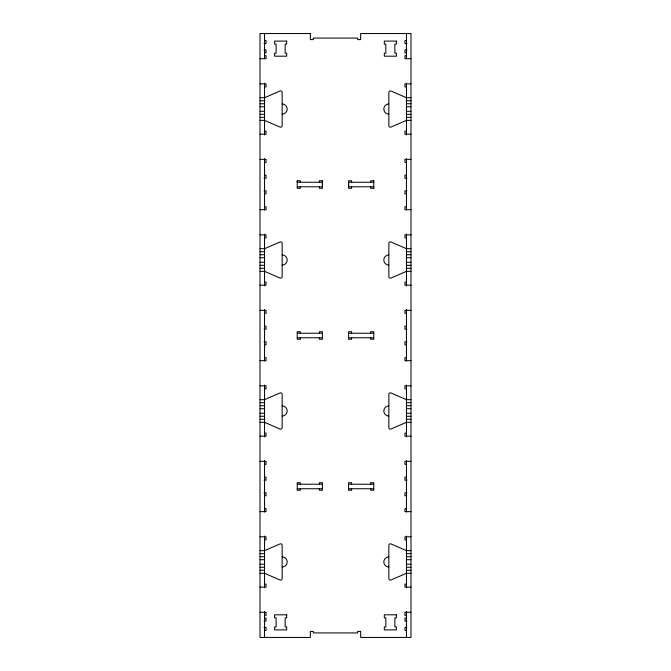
<?xml version="1.0" encoding="UTF-8"?>
<svg xmlns="http://www.w3.org/2000/svg" width="671" height="671" viewBox="0 0 671 671"><rect width="100%" height="100%" fill="white"/><g stroke="black" fill="none" stroke-linecap="round" stroke-linejoin="round"><path stroke-width="1.01" d="M300.272 182.26L300.272 180.751L297.253 180.751L297.253 182.26L322.415 182.26L322.415 180.751L319.396 180.751L319.396 182.26M322.415 182.26L322.415 186.79L297.253 186.79M370.728 182.26L370.728 180.751L373.747 180.751L373.747 182.26L348.584 182.26L348.584 186.79L373.747 186.79L373.747 188.299L370.728 188.299L370.728 186.79M264.542 40.596L266.051 40.596L266.051 43.615L264.038 43.615M406.458 40.596L404.949 40.596L404.949 43.615L406.962 43.615M264.038 49.906L266.051 49.906L266.051 52.925L264.542 52.925M406.962 49.906L404.949 49.906L404.949 52.925L406.458 52.925M264.542 55.693L266.051 55.693L266.051 58.712L260.012 58.712M406.458 55.693L404.949 55.693L404.949 58.712L410.988 58.712M260.012 83.875L266.051 83.875L266.051 86.894L264.542 86.894M410.988 83.875L404.949 83.875L404.949 86.894L406.458 86.894M260.012 97.714L264.542 97.714L280.042 90.996A1.51 1.51 0 0 1 282.155 92.38L282.155 125.695A1.51 1.51 0 0 1 280.042 127.079L264.542 120.361L260.012 120.361M410.988 97.714L406.458 97.714L390.958 90.996A1.51 1.51 0 0 0 388.845 92.38L388.845 125.695A1.51 1.51 0 0 0 390.958 127.079L406.458 120.361L410.988 120.361M260.012 100.734L264.542 100.734M406.458 100.734L410.988 100.734M260.012 103.753L264.542 103.753M406.458 103.753L410.988 103.753M260.012 106.773L264.542 106.773M406.458 106.773L410.988 106.773M260.012 111.302L264.542 111.302M406.458 111.302L410.988 111.302M260.012 114.322L264.542 114.322M406.458 114.322L410.988 114.322M260.012 117.341L264.542 117.341M406.458 117.341L410.988 117.341M264.542 131.18L266.051 131.18L266.051 134.2L260.012 134.2M406.458 131.18L404.949 131.18L404.949 134.2L410.988 134.2M260.012 159.363L266.051 159.363L266.051 162.382L264.542 162.382M410.988 159.363L404.949 159.363L404.949 162.382L406.458 162.382M264.542 175.215L266.051 175.215L266.051 178.234L264.038 178.234M406.458 175.215L404.949 175.215L404.949 178.234L406.962 178.234M264.038 190.816L266.051 190.816L266.051 193.835L264.542 193.835M406.962 190.816L404.949 190.816L404.949 193.835L406.458 193.835M264.542 206.668L266.051 206.668L266.051 209.688L260.012 209.688M406.458 206.668L404.949 206.668L404.949 209.688L410.988 209.688M260.012 234.85L266.051 234.85L266.051 237.87L264.542 237.87M410.988 234.85L404.949 234.85L404.949 237.87L406.458 237.87M260.012 248.689L264.542 248.689L280.042 241.971A1.51 1.51 0 0 1 282.155 243.355L282.155 276.67A1.51 1.51 0 0 1 280.042 278.054L264.542 271.336L260.012 271.336M410.988 248.689L406.458 248.689L390.958 241.971A1.51 1.51 0 0 0 388.845 243.355L388.845 276.67A1.51 1.51 0 0 0 390.958 278.054L406.458 271.336L410.988 271.336M260.012 251.709L264.542 251.709M406.458 251.709L410.988 251.709M260.012 254.728L264.542 254.728M406.458 254.728L410.988 254.728M260.012 257.748L264.542 257.748M406.458 257.748L410.988 257.748M260.012 262.277L264.542 262.277M406.458 262.277L410.988 262.277M260.012 265.297L264.542 265.297M406.458 265.297L410.988 265.297M260.012 268.316L264.542 268.316M406.458 268.316L410.988 268.316M264.542 282.155L266.051 282.155L266.051 285.175L260.012 285.175M406.458 282.155L404.949 282.155L404.949 285.175L410.988 285.175M260.012 310.337L266.051 310.337L266.051 313.357L264.542 313.357M410.988 310.337L404.949 310.337L404.949 313.357L406.458 313.357M264.542 326.19L266.051 326.19L266.051 329.209L264.038 329.209M406.458 326.19L404.949 326.19L404.949 329.209L406.962 329.209M297.253 333.235L322.415 333.235M348.584 333.235L373.747 333.235M297.253 337.765L322.415 337.765M348.584 337.765L373.747 337.765M264.038 341.791L266.051 341.791L266.051 344.81L264.542 344.81M406.962 341.791L404.949 341.791L404.949 344.81L406.458 344.81M264.542 357.643L266.051 357.643L266.051 360.663L260.012 360.663M406.458 357.643L404.949 357.643L404.949 360.663L410.988 360.663M260.012 385.825L266.051 385.825L266.051 388.845L264.542 388.845M410.988 385.825L404.949 385.825L404.949 388.845L406.458 388.845M260.012 399.664L264.542 399.664L280.042 392.946A1.51 1.51 0 0 1 282.155 394.33L282.155 427.645A1.51 1.51 0 0 1 280.042 429.029L264.542 422.311L260.012 422.311M410.988 399.664L406.458 399.664L390.958 392.946A1.51 1.51 0 0 0 388.845 394.33L388.845 427.645A1.51 1.51 0 0 0 390.958 429.029L406.458 422.311L410.988 422.311M260.012 402.684L264.542 402.684M406.458 402.684L410.988 402.684M260.012 405.703L264.542 405.703M406.458 405.703L410.988 405.703M260.012 408.723L264.542 408.723M406.458 408.723L410.988 408.723M260.012 413.252L264.542 413.252M406.458 413.252L410.988 413.252M260.012 416.272L264.542 416.272M406.458 416.272L410.988 416.272M260.012 419.291L264.542 419.291M406.458 419.291L410.988 419.291M264.542 433.13L266.051 433.13L266.051 436.15L260.012 436.15M406.458 433.13L404.949 433.13L404.949 436.15L410.988 436.15M260.012 461.312L266.051 461.312L266.051 464.332L264.542 464.332M410.988 461.312L404.949 461.312L404.949 464.332L406.458 464.332M264.542 477.165L266.051 477.165L266.051 480.184L264.038 480.184M406.458 477.165L404.949 477.165L404.949 480.184L406.962 480.184M297.253 484.21L322.415 484.21M348.584 484.21L373.747 484.21M297.253 488.74L322.415 488.74M348.584 488.74L373.747 488.74M264.038 492.766L266.051 492.766L266.051 495.785L264.542 495.785M406.962 492.766L404.949 492.766L404.949 495.785L406.458 495.785M264.542 508.618L266.051 508.618L266.051 511.637L260.012 511.637M406.458 508.618L404.949 508.618L404.949 511.637L410.988 511.637M260.012 536.8L266.051 536.8L266.051 539.82L264.542 539.82M410.988 536.8L404.949 536.8L404.949 539.82L406.458 539.82M260.012 550.639L264.542 550.639L280.042 543.921A1.51 1.51 0 0 1 282.155 545.305L282.155 578.62A1.51 1.51 0 0 1 280.042 580.004L264.542 573.286L260.012 573.286M410.988 550.639L406.458 550.639L390.958 543.921A1.51 1.51 0 0 0 388.845 545.305L388.845 578.62A1.51 1.51 0 0 0 390.958 580.004L406.458 573.286L410.988 573.286M260.012 553.659L264.542 553.659M406.458 553.659L410.988 553.659M260.012 556.678L264.542 556.678M406.458 556.678L410.988 556.678M260.012 559.698L264.542 559.698M406.458 559.698L410.988 559.698M260.012 564.227L264.542 564.227M406.458 564.227L410.988 564.227M260.012 567.247L264.542 567.247M406.458 567.247L410.988 567.247M260.012 570.266L264.542 570.266M406.458 570.266L410.988 570.266M264.542 584.106L266.051 584.106L266.051 587.125L260.012 587.125M406.458 584.106L404.949 584.106L404.949 587.125L410.988 587.125M260.012 612.288L266.051 612.288L266.051 615.307L264.542 615.307M410.988 612.288L404.949 612.288L404.949 615.307L406.458 615.307M264.542 618.075L266.051 618.075L266.051 621.094L264.038 621.094M406.458 618.075L404.949 618.075L404.949 621.094L406.962 621.094M264.038 627.385L266.051 627.385L266.051 630.404L264.542 630.404M406.962 627.385L404.949 627.385L404.949 630.404L406.458 630.404M406.458 33.55L406.458 58.712M406.458 83.229L406.458 134.963M406.458 158.608L406.458 210.09M406.458 234.087L406.458 285.938M406.458 309.583L406.458 361.065M406.458 385.062L406.458 436.913M406.458 460.558L406.458 512.04M406.458 536.037L406.458 587.771M406.458 611.533L406.458 637.45M373.747 180.751L373.747 188.299M370.728 333.235L370.728 331.726L373.747 331.726L373.747 339.274L370.728 339.274L370.728 337.765M370.728 484.21L370.728 482.701L373.747 482.701L373.747 490.249L370.728 490.249L370.728 488.74M351.604 182.26L351.604 180.751L348.584 180.751L348.584 188.299L351.604 188.299L351.604 186.79M351.604 333.235L351.604 331.726L348.584 331.726L348.584 339.274L351.604 339.274L351.604 337.765M351.604 484.21L351.604 482.701L348.584 482.701L348.584 490.249L351.604 490.249L351.604 488.74M322.415 180.751L322.415 188.299L319.396 188.299L319.396 186.79M319.396 333.235L319.396 331.726L322.415 331.726L322.415 339.274L319.396 339.274L319.396 337.765M319.396 484.21L319.396 482.701L322.415 482.701L322.415 490.249L319.396 490.249L319.396 488.74M300.272 186.79L300.272 188.299L297.253 188.299L297.253 180.751M300.272 333.235L300.272 331.726L297.253 331.726L297.253 339.274L300.272 339.274L300.272 337.765M300.272 484.21L300.272 482.701L297.253 482.701L297.253 490.249L300.272 490.249L300.272 488.74M264.542 33.55L264.542 58.712M264.542 83.229L264.542 134.963M264.542 158.608L264.542 210.09M264.542 234.087L264.542 285.938M264.542 309.583L264.542 361.065M264.542 385.062L264.542 436.913M264.542 460.558L264.542 512.04M264.542 536.037L264.542 587.771M264.542 611.533L264.542 637.45M388.845 566.995A5.032 5.032 0 0 1 383.812 561.962A5.032 5.032 0 0 1 388.845 556.93M282.155 556.93A5.032 5.032 0 0 1 287.188 561.962A5.032 5.032 0 0 1 282.155 566.995M388.845 416.02A5.032 5.032 0 0 1 383.812 410.988A5.032 5.032 0 0 1 388.845 405.955M282.155 405.955A5.032 5.032 0 0 1 287.188 410.988A5.032 5.032 0 0 1 282.155 416.02M388.845 265.045A5.032 5.032 0 0 1 383.812 260.012A5.032 5.032 0 0 1 388.845 254.98M282.155 254.98A5.032 5.032 0 0 1 287.188 260.012A5.032 5.032 0 0 1 282.155 265.045M388.845 114.07A5.032 5.032 0 0 1 383.812 109.037A5.032 5.032 0 0 1 388.845 104.005M282.155 104.005A5.032 5.032 0 0 1 287.188 109.037A5.032 5.032 0 0 1 282.155 114.07M310.337 33.55L260.012 33.55L260.012 637.45L310.337 637.45L310.337 631.411L313.357 631.411L313.357 632.921L357.643 632.921L357.643 631.411L360.663 631.411L360.663 637.45L410.988 637.45L410.988 33.55L360.663 33.55L360.663 39.589L357.643 39.589L357.643 38.079L313.357 38.079L313.357 39.589L310.337 39.589L310.337 33.55M286.685 41.099L274.607 41.099L274.607 44.118L276.116 44.118L276.116 53.177L274.607 53.177L274.607 56.196L286.685 56.196L286.685 53.177L285.175 53.177L285.175 44.118L286.685 44.118L286.685 41.099M396.393 41.099L384.315 41.099L384.315 44.118L385.825 44.118L385.825 53.177L384.315 53.177L384.315 56.196L396.393 56.196L396.393 53.177L394.884 53.177L394.884 44.118L396.393 44.118L396.393 41.099M286.685 614.804L274.607 614.804L274.607 617.823L276.116 617.823L276.116 626.882L274.607 626.882L274.607 629.901L286.685 629.901L286.685 626.882L285.175 626.882L285.175 617.823L286.685 617.823L286.685 614.804M396.393 614.804L384.315 614.804L384.315 617.823L385.825 617.823L385.825 626.882L384.315 626.882L384.315 629.901L396.393 629.901L396.393 626.882L394.884 626.882L394.884 617.823L396.393 617.823L396.393 614.804"/></g></svg>
